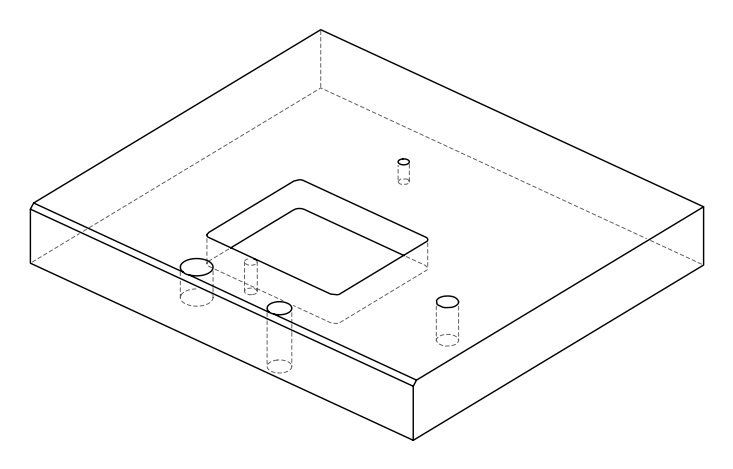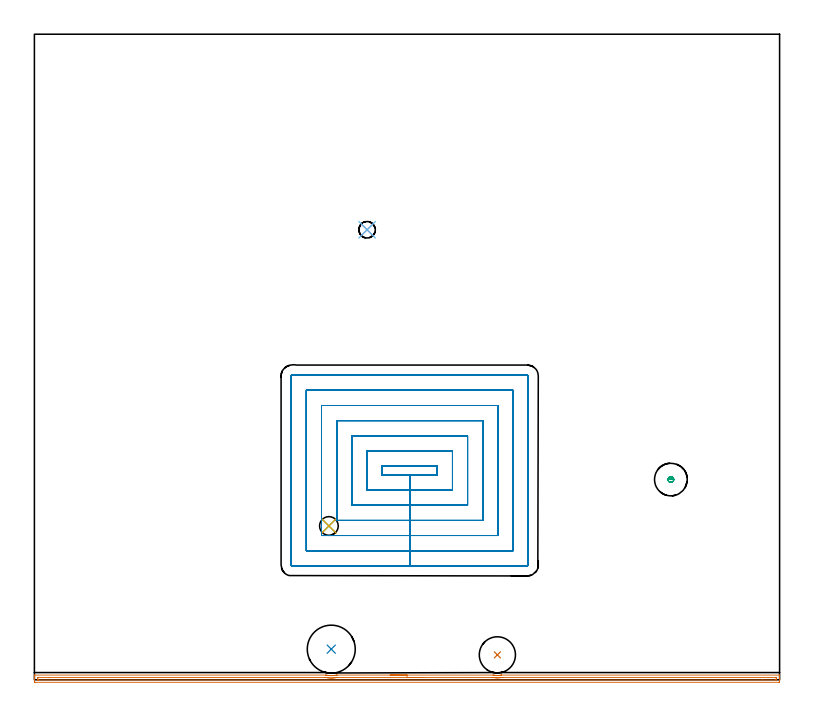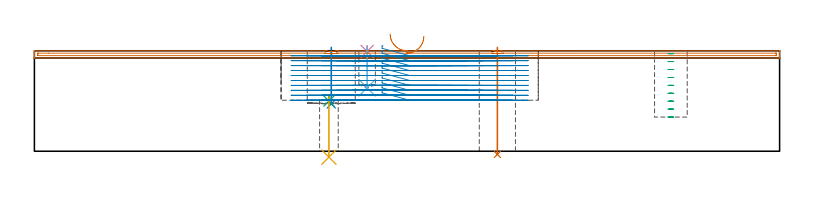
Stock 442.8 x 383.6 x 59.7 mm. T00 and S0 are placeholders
(PLAN: 9 operations, 7 tool changes, 51.5 min)
(1 INDEXABLE_INSERT_DRILL_THROUGH_HOLE_FROM_SOLID | STEP1HOLE_1 | NXT0302_014 | 0.26 min | 21641 mm3)
(2 INDEXABLE_INSERT_DRILL_BLIND_HOLE_FROM_SOLID | STEP1POCKET | NXT0302_028 | 0.14 min | 19928 mm3)
(3 SPOT_DRILL | STEP1HOLE | NXT0321_9005460120000 | 0.04 min | 3210 mm3)
(4 SPOT_DRILL_1 | STEP1POCKET_1 | NXT0321_9005460120000 | 0.03 min | 3 mm3)
(5 DRILL_THROUGH_HOLE_INTO_CENTER | STEP1HOLE | NXT0301_082 | 0.15 min | 2995 mm3)
(6 DRILL_BLIND_HOLE_INTO_CENTER | STEP1POCKET_1 | NXT0301_069 | 0.1 min | 1560 mm3)
(7 AREA_MILL | FG_CHAMFER_SURFACE | UGT0205_001 | 7.25 min | 4094 mm3)
(8 MILL_RECTANGULAR_POCKET | POCKET_RECTANGULAR_STRAIGHT | NXT0201_011 | Follow Part, ap 3, ae 75% | 42.97 min | 558615 mm3)
(9 MILL_BLIND_HOLE_FROM_SOLID_MATERIAL | STEP1POCKET_2 | NXT0201_012 | Spiral | 0.59 min | 11614 mm3)
(TOOL NXT0302_014 | Index. Insert Drill 21.5mm [880-D2150L25-03] | D21.5 PA176 FL65 Z2)
(TOOL NXT0302_028 | Index. Insert Drill 28.5mm [880-D2850L32-03] | D28.5 PA176 FL86 Z2)
(TOOL NXT0321_9005460120000 | NC Spot Drill, 142deg, 12mm, Carbide, Uncoated | D12 PA142 FL30 Z2)
(TOOL NXT0301_082 | Carbide Drill 11.1mm [860.1-1110-033A1-MM 2214] | D11.1 PA140 FL55 Z2)
(TOOL NXT0301_069 | Carbide Drill 9.8mm [860.1-0980-029A1-MM 2214] | D9.8 PA140 FL47 Z2)
(TOOL UGT0205_001 | Chamfer Mill 20 x 3 x 45 deg. | D20 FL50 Z2)
(TOOL NXT0201_011 | ENDMILL 12mm [2P460-1200-NA 1630] | D12 FL38 Z6)
(TOOL NXT0201_012 | ENDMILL 16mm [2P460-1600-NA 1630] | D16 FL38 Z6)
(OP 1 INDEXABLE_INSERT_DRILL_THROUGH_HOLE_FROM_SOLID)
G17 G21 G94 G90
T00 M6
G54
G17 G0 G90 X275.1 Y14.8 S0 M3
G43 Z69.7 H1
G94 G81 G98 Z-1.875 F250. R61.7
G80
M5
M2
(OP 2 INDEXABLE_INSERT_DRILL_BLIND_HOLE_FROM_SOLID)
G17 G21 G94 G90
T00 M6
G54
G17 G0 G90 X176.4 Y18.2 S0 M3
G43 Z69.7 H1
G94 G81 G98 Z28.1 F250. R61.7
G80
M5
M2
(OP 3 SPOT_DRILL)
G17 G21 G94 G90
T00 M6
G54
G17 G0 G90 X175. Y91.4 S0 M3
G43 Z69.7 H0
G94 G81 G98 Z29.822 F250. R33.3
G80
M5
M2
(OP 4 SPOT_DRILL_1)
G17 G21 G94 G90
T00 M6
G54
G17 G0 G90 X197.7 Y267.4 S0 M3
G43 Z69.7 H0
G94 G81 G98 Z59.278 F250. R62.7
G80
M5
M2
(OP 5 DRILL_THROUGH_HOLE_INTO_CENTER)
G17 G21 G94 G90
T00 M6
G54
G17 G0 G90 X175. Y91.4 S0 M3
G43 Z69.7 H1
G94 G73 G98 Z-3.52 F250. Q8.455 R32.3
G80
M5
M2
(OP 6 DRILL_BLIND_HOLE_INTO_CENTER)
G17 G21 G94 G90
T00 M6
G54
G17 G0 G90 X197.7 Y267.4 S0 M3
G43 Z69.7 H1
G94 G81 G98 Z37.7 F250. R61.7
G80
M5
M2
(OP 7 AREA_MILL)
G17 G21 G94 G90
T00 M6
G54
G17 G0 G90 X211.393 Y2.796 S1061 M3
G43 Z69.7 H0
Z69.696
G94 G1 X211.431 Z68.825 F250.
X211.545 Z67.96
X211.734 Z67.108
X211.996 Z66.276
X212.33 Z65.47
X212.732 Z64.696
X213.201 Z63.96
X213.732 Z63.268
X214.322 Z62.625
X214.965 Z62.036
X215.657 Z61.504
X216.392 Z61.036
X217.166 Z60.633
X217.972 Z60.299
X218.804 Z60.037
X219.656 Z59.848
X220.521 Z59.734
X221.392 Z59.696
X272.446 Y2.793 Z59.692
X272.775 Y2.789 Z59.679
X273.08 Y2.746 Z59.643
X273.083
X273.242 Y2.721 Z59.618
X273.666 Y2.653 Z59.552
X274.136 Y2.604 Z59.496
X274.283 Y2.591 Z59.486
X274.378 Y2.585 Z59.478
X274.56 Y2.57 Z59.466
X274.895 Y2.554 Z59.451
X275.085 Y2.558 Z59.448
X275.197 Z59.451
X275.203 Y2.559 Z59.452
X275.275 Y2.56 Z59.451
X275.342 Z59.452
X275.9 Y2.587 Z59.486
X276.347 Y2.629 Z59.528
X276.794 Y2.69 Z59.59
X277.041 Y2.733 Z59.628
X277.359 Y2.784 Z59.679
X277.364 Y2.785 Z59.68
X277.405 Y2.787 Z59.682
X277.508 Y2.791 Z59.688
X277.645 Y2.79 Z59.69
X442.622 Y2.8 Z59.7
X442.79 Y2.798 Z59.689
X442.798 Y2.645 Z59.537
X442.8 Y2.486 Z59.385
Y2.226 Z59.125
Y1.527 Z58.422
Y0.301 Z57.198
Y-0.227 Z56.667
Y-0.841 Z56.055
X442.797 Y-1.105 Z55.791
X442.79 Y-1.492 Z55.404
X442.574 Y-1.496 Z55.401
X442.175 Y-1.5 Z55.4
X0.625
X0.226 Y-1.496 Z55.401
X0.01 Y-1.492 Z55.404
X0. Y-1.105 Z55.79
Y-0.841 Z56.055
Y-0.227 Z56.667
Y0.301 Z57.198
Y0.65 Z57.546
Y1.178 Z58.075
Y1.527 Z58.422
Y2.226 Z59.125
Y2.486 Z59.385
X0.002 Y2.645 Z59.537
X0.01 Y2.798 Z59.689
X0.178 Y2.8 Z59.7
X173.154 Z59.699
X173.266 Y2.787 Z59.684
X173.365 Y2.775 Z59.671
X174.047 Y2.657 Z59.551
X174.941 Y2.537 Z59.431
X175.417 Y2.5 Z59.397
X175.815 Y2.473 Z59.365
X175.834 Y2.471 Z59.364
X176.178 Y2.459 Z59.356
X176.281 Y2.456 Z59.352
X176.728 Y2.464 Z59.359
X177.124 Y2.485 Z59.383
X177.621 Y2.513 Z59.41
X178.515 Y2.616 Z59.514
X178.962 Y2.688 Z59.586
X179.519 Y2.796 Z59.691
X179.575 Y2.797 Z59.692
X180.065 Y2.799 Z59.697
X221.392 Y2.796 Z59.696
Y1.381 Z58.281
X271.607 Y1.378 Z58.278
X272.348 Y1.373 Z58.273
X272.508 Y1.371 Z58.271
X273.242 Y1.277 Z58.177
X273.533 Y1.242 Z58.142
X274.136 Y1.184 Z58.084
X274.51 Y1.16 Z58.06
X275.03 Y1.146 Z58.046
X275.414 Y1.15 Z58.05
X275.923 Y1.177 Z58.077
X276.257 Y1.2 Z58.1
X276.817 Y1.26 Z58.16
X277.061 Y1.288 Z58.188
X277.711 Y1.368 Z58.268
X277.871 Y1.371 Z58.271
X278.605 Y1.375 Z58.275
X278.76
X440.388 Y1.385 Z58.285
X440.534 Y1.384 Z58.284
X440.746 Y1.38 Z58.28
X440.79 Y1.378 Z58.278
X440.795 Y1.347 Z58.247
X440.797 Y1.314 Z58.214
X440.8 Y1.123 Z58.023
Y0.65 Z57.55
Y0.245 Z57.145
X440.798 Y0.11 Z57.01
X440.794 Y0.003 Z56.903
X440.79 Y-0.067 Z56.833
X440.78 Y-0.079 Z56.821
X440.761 Y-0.08 Z56.82
X440.388 Y-0.085 Z56.815
X432.676 Y-0.086 Z56.814
X2.412 Y-0.085 Z56.815
X2.267 Y-0.084 Z56.816
X2.054 Y-0.08 Z56.82
X2.009 Y-0.078 Z56.822
X2.005 Y-0.047 Z56.853
X2.003 Y-0.014 Z56.886
X2. Y0.177 Z57.077
Y0.65 Z57.55
Y1.055 Z57.955
X2.002 Y1.19 Z58.09
X2.006 Y1.297 Z58.197
X2.01 Y1.367 Z58.267
X2.02 Y1.379 Z58.279
X2.039 Y1.38 Z58.28
X2.412 Y1.385 Z58.285
X8.557 Y1.386 Z58.286
X172.385 Y1.384 Z58.284
X172.759 Y1.381 Z58.281
X172.945 Y1.378 Z58.278
X173.133 Y1.352 Z58.252
X174.027 Y1.225 Z58.125
X174.385 Y1.176 Z58.076
X174.921 Y1.121 Z58.021
X175.37 Y1.087 Z57.987
X175.815 Y1.06 Z57.96
X176.304 Y1.047 Z57.947
X176.709 Y1.053 Z57.953
X177.17 Y1.075 Z57.975
X177.602 Y1.099 Z57.999
X178.007 Y1.13 Z58.03
X178.496 Y1.186 Z58.086
X178.807 Y1.223 Z58.123
X179.39 Y1.311 Z58.211
X179.58 Y1.341 Z58.241
X179.736 Y1.365 Z58.265
X179.818 Y1.377 Z58.277
X179.91 Y1.379 Z58.279
X180.284 Y1.383 Z58.283
X180.43 Y1.384 Z58.284
X221.392 Y1.381 Z58.281
X222.264 Z58.319
X223.129 Z58.433
X223.981 Z58.622
X224.813 Z58.884
X225.619 Z59.218
X226.392 Z59.621
X227.128 Z60.09
X227.82 Z60.621
X228.464 Z61.21
X229.053 Z61.853
X229.584 Z62.545
X230.053 Z63.281
X230.456 Z64.055
X230.79 Z64.861
X231.052 Z65.693
X231.241 Z66.544
X231.355 Z67.409
X231.393 Z68.281
G0 Z69.7
M5
M2
(OP 8 MILL_RECTANGULAR_POCKET)
G17 G21 G94 G90
T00 M6
G54
G17 G0 G90 X207.068 Y127. S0 M3
G43 Z69.7 H1
Z62.7
G94 G1 X206.6 Z62.575 F250.
Y121.7 Z61.154
X223. Z56.76
X239.4 F500.
Y127.
X206.6
Y121.7
X223.
Y112.7
X248.4
Y136.
X197.6
Y112.7
X223.
Y103.7
X257.4
Y145.
X188.6
Y103.7
X223.
Y94.7
X266.4
Y154.
X179.6
Y94.7
X223.
Y85.7
X275.4
Y163.
X170.6
Y85.7
X223.
Y76.7
X284.4
Y172.
X161.6
Y76.7
X223.
Y67.7
X292.9
G3 X293.4 Y68.2 R0.5
G1 Y180.5
G3 X292.9 Y181. R0.5
G1 X153.1
G3 X152.6 Y180.5 R0.5
G1 Y68.2
G3 X153.1 Y67.7 R0.5
G1 X223.
X224.
G0 X207.068 Y127. Z59.76
G1 X206.6 Z59.635 F250.
Y121.7 Z58.214
X223. Z53.82
X239.4 F500.
Y127.
X206.6
Y121.7
X223.
Y112.7
X248.4
Y136.
X197.6
Y112.7
X223.
Y103.7
X257.4
Y145.
X188.6
Y103.7
X223.
Y94.7
X266.4
Y154.
X179.6
Y94.7
X223.
Y85.7
X275.4
Y163.
X170.6
Y85.7
X223.
Y76.7
X284.4
Y172.
X161.6
Y76.7
X223.
Y67.7
X292.9
G3 X293.4 Y68.2 R0.5
G1 Y180.5
G3 X292.9 Y181. R0.5
G1 X153.1
G3 X152.6 Y180.5 R0.5
G1 Y68.2
G3 X153.1 Y67.7 R0.5
G1 X223.
X224.
G0 X207.068 Y127. Z56.82
G1 X206.6 Z56.695 F250.
Y121.7 Z55.274
X223. Z50.88
X239.4 F500.
Y127.
X206.6
Y121.7
X223.
Y112.7
X248.4
Y136.
X197.6
Y112.7
X223.
Y103.7
X257.4
Y145.
X188.6
Y103.7
X223.
Y94.7
X266.4
Y154.
X179.6
Y94.7
X223.
Y85.7
X275.4
Y163.
X170.6
Y85.7
X223.
Y76.7
X284.4
Y172.
X161.6
Y76.7
X223.
Y67.7
X292.9
G3 X293.4 Y68.2 R0.5
G1 Y180.5
G3 X292.9 Y181. R0.5
G1 X153.1
G3 X152.6 Y180.5 R0.5
G1 Y68.2
G3 X153.1 Y67.7 R0.5
G1 X223.
X224.
G0 X207.068 Y127. Z53.88
G1 X206.6 Z53.755 F250.
Y121.7 Z52.334
X223. Z47.94
X239.4 F500.
Y127.
X206.6
Y121.7
X223.
Y112.7
X248.4
Y136.
X197.6
Y112.7
X223.
Y103.7
X257.4
Y145.
X188.6
Y103.7
X223.
Y94.7
X266.4
Y154.
X179.6
Y94.7
X223.
Y85.7
X275.4
Y163.
X170.6
Y85.7
X223.
Y76.7
X284.4
Y172.
X161.6
Y76.7
X223.
Y67.7
X292.9
G3 X293.4 Y68.2 R0.5
G1 Y180.5
G3 X292.9 Y181. R0.5
G1 X153.1
G3 X152.6 Y180.5 R0.5
G1 Y68.2
G3 X153.1 Y67.7 R0.5
G1 X223.
X224.
G0 X207.068 Y127. Z50.94
G1 X206.6 Z50.815 F250.
Y121.7 Z49.394
X223. Z45.
X239.4 F500.
Y127.
X206.6
Y121.7
X223.
Y112.7
X248.4
Y136.
X197.6
Y112.7
X223.
Y103.7
X257.4
Y145.
X188.6
Y103.7
X223.
Y94.7
X266.4
Y154.
X179.6
Y94.7
X223.
Y85.7
X275.4
Y163.
X170.6
Y85.7
X223.
Y76.7
X284.4
Y172.
X161.6
Y76.7
X223.
Y67.7
X292.9
G3 X293.4 Y68.2 R0.5
G1 Y180.5
G3 X292.9 Y181. R0.5
G1 X153.1
G3 X152.6 Y180.5 R0.5
G1 Y68.2
G3 X153.1 Y67.7 R0.5
G1 X223.
X224.
G0 X207.068 Y127. Z48.
G1 X206.6 Z47.875 F250.
Y121.7 Z46.454
X223. Z42.06
X239.4 F500.
Y127.
X206.6
Y121.7
X223.
Y112.7
X248.4
Y136.
X197.6
Y112.7
X223.
Y103.7
X257.4
Y145.
X188.6
Y103.7
X223.
Y94.7
X266.4
Y154.
X179.6
Y94.7
X223.
Y85.7
X275.4
Y163.
X170.6
Y85.7
X223.
Y76.7
X284.4
Y172.
X161.6
Y76.7
X223.
Y67.7
X292.9
G3 X293.4 Y68.2 R0.5
G1 Y180.5
G3 X292.9 Y181. R0.5
G1 X153.1
G3 X152.6 Y180.5 R0.5
G1 Y68.2
G3 X153.1 Y67.7 R0.5
G1 X223.
X224.
G0 X207.068 Y127. Z45.06
G1 X206.6 Z44.935 F250.
Y121.7 Z43.514
X223. Z39.12
X239.4 F500.
Y127.
X206.6
Y121.7
X223.
Y112.7
X248.4
Y136.
X197.6
Y112.7
X223.
Y103.7
X257.4
Y145.
X188.6
Y103.7
X223.
Y94.7
X266.4
Y154.
X179.6
Y94.7
X223.
Y85.7
X275.4
Y163.
X170.6
Y85.7
X223.
Y76.7
X284.4
Y172.
X161.6
Y76.7
X223.
Y67.7
X292.9
G3 X293.4 Y68.2 R0.5
G1 Y180.5
G3 X292.9 Y181. R0.5
G1 X153.1
G3 X152.6 Y180.5 R0.5
G1 Y68.2
G3 X153.1 Y67.7 R0.5
G1 X223.
X224.
G0 X207.068 Y127. Z42.12
G1 X206.6 Z41.995 F250.
Y121.7 Z40.574
X223. Z36.18
X239.4 F500.
Y127.
X206.6
Y121.7
X223.
Y112.7
X248.4
Y136.
X197.6
Y112.7
X223.
Y103.7
X257.4
Y145.
X188.6
Y103.7
X223.
Y94.7
X266.4
Y154.
X179.6
Y94.7
X223.
Y85.7
X275.4
Y163.
X170.6
Y85.7
X223.
Y76.7
X284.4
Y172.
X161.6
Y76.7
X223.
Y67.7
X292.9
G3 X293.4 Y68.2 R0.5
G1 Y180.5
G3 X292.9 Y181. R0.5
G1 X153.1
G3 X152.6 Y180.5 R0.5
G1 Y68.2
G3 X153.1 Y67.7 R0.5
G1 X223.
X224.
G0 X207.068 Y127. Z39.18
G1 X206.6 Z39.055 F250.
Y121.7 Z37.634
X223. Z33.24
X239.4 F500.
Y127.
X206.6
Y121.7
X223.
Y112.7
X248.4
Y136.
X197.6
Y112.7
X223.
Y103.7
X257.4
Y145.
X188.6
Y103.7
X223.
Y94.7
X266.4
Y154.
X179.6
Y94.7
X223.
Y85.7
X275.4
Y163.
X170.6
Y85.7
X223.
Y76.7
X284.4
Y172.
X161.6
Y76.7
X223.
Y67.7
X292.9
G3 X293.4 Y68.2 R0.5
G1 Y180.5
G3 X292.9 Y181. R0.5
G1 X153.1
G3 X152.6 Y180.5 R0.5
G1 Y68.2
G3 X153.1 Y67.7 R0.5
G1 X223.
X224.
G0 X207.068 Y127. Z36.24
G1 X206.6 Z36.114 F250.
Y121.7 Z34.694
X223. Z30.3
X239.4 F500.
Y127.
X206.6
Y121.7
X223.
Y112.7
X248.4
Y136.
X197.6
Y112.7
X223.
Y103.7
X257.4
Y145.
X188.6
Y103.7
X223.
Y94.7
X266.4
Y154.
X179.6
Y94.7
X223.
Y85.7
X275.4
Y163.
X170.6
Y85.7
X223.
Y76.7
X284.4
Y172.
X161.6
Y76.7
X223.
Y67.7
X292.9
G3 X293.4 Y68.2 R0.5
G1 Y180.5
G3 X292.9 Y181. R0.5
G1 X153.1
G3 X152.6 Y180.5 R0.5
G1 Y68.2
G3 X153.1 Y67.7 R0.5
G1 X223.
X224.
G0 Z69.7
M5
M2
(OP 9 MILL_BLIND_HOLE_FROM_SOLID_MATERIAL)
G17 G21 G94 G90
T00 M6
G54
G17 G0 G90 X378.2 Y119. S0 M3
G43 Z69.7 H1
Z57.989
G94 G3 X379.05 Y119.85 R0.85 F250.
X378.2 Y120.7 R0.85
X376.5 Y119. R1.7
X378.2 Y120.7 R-1.7
X377.35 Y119.85 R0.85
X378.2 Y119. R0.85
G0 Z53.278
G3 X379.05 Y119.85 R0.85
X378.2 Y120.7 R0.85
X376.5 Y119. R1.7
X378.2 Y120.7 R-1.7
X377.35 Y119.85 R0.85
X378.2 Y119. R0.85
G0 Z48.567
G3 X379.05 Y119.85 R0.85
X378.2 Y120.7 R0.85
X376.5 Y119. R1.7
X378.2 Y120.7 R-1.7
X377.35 Y119.85 R0.85
X378.2 Y119. R0.85
G0 Z43.856
G3 X379.05 Y119.85 R0.85
X378.2 Y120.7 R0.85
X376.5 Y119. R1.7
X378.2 Y120.7 R-1.7
X377.35 Y119.85 R0.85
X378.2 Y119. R0.85
G0 Z39.144
G3 X379.05 Y119.85 R0.85
X378.2 Y120.7 R0.85
X376.5 Y119. R1.7
X378.2 Y120.7 R-1.7
X377.35 Y119.85 R0.85
X378.2 Y119. R0.85
G0 Z34.433
G3 X379.05 Y119.85 R0.85
X378.2 Y120.7 R0.85
X376.5 Y119. R1.7
X378.2 Y120.7 R-1.7
X377.35 Y119.85 R0.85
X378.2 Y119. R0.85
G0 Z29.722
G3 X379.05 Y119.85 R0.85
X378.2 Y120.7 R0.85
X376.5 Y119. R1.7
X378.2 Y120.7 R-1.7
X377.35 Y119.85 R0.85
X378.2 Y119. R0.85
G0 Z25.011
G3 X379.05 Y119.85 R0.85
X378.2 Y120.7 R0.85
X376.5 Y119. R1.7
X378.2 Y120.7 R-1.7
X377.35 Y119.85 R0.85
X378.2 Y119. R0.85
G0 Z20.3
G3 X379.05 Y119.85 R0.85
X378.2 Y120.7 R0.85
X376.5 Y119. R1.7
X378.2 Y120.7 R-1.7
X377.35 Y119.85 R0.85
X378.2 Y119. R0.85
G0 Z69.7
M5
M2
